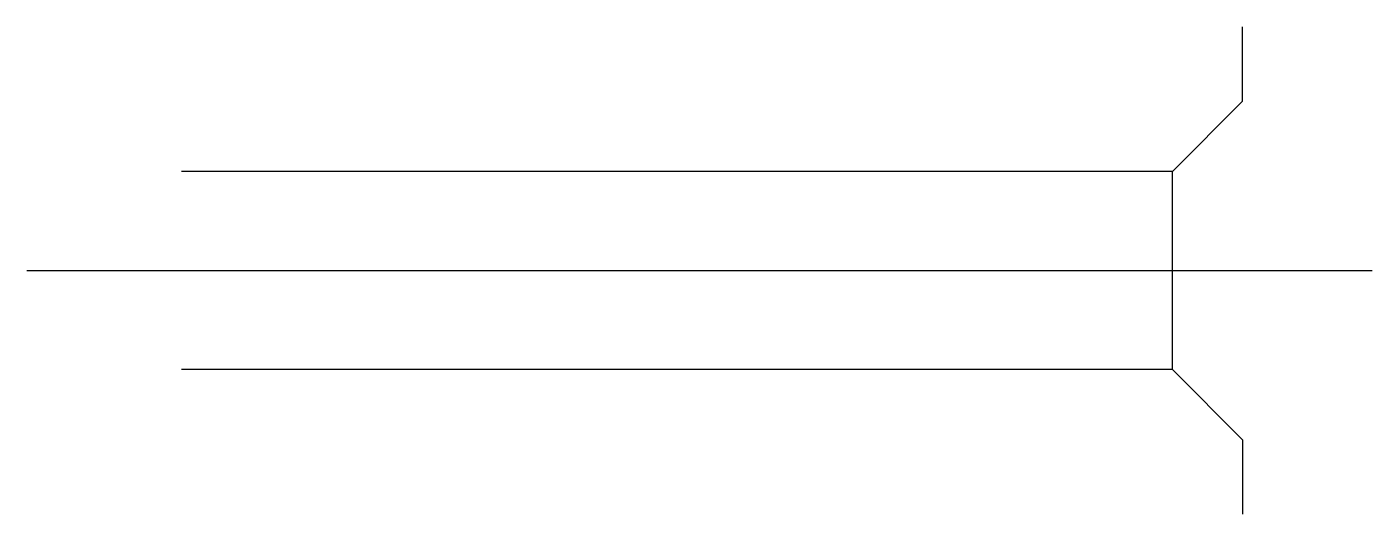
# Model space of a CAD drawing. Header units: metres. Extents: x 51633 to 54348, y 10592 to 11575.
import ezdxf

# ---------------------------------------------------------------- set-up
doc = ezdxf.new("R2010")
doc.units = ezdxf.units.M
doc.layers.add('2', color=7, linetype='Continuous')

msp = doc.modelspace()

# ---------------------------------------------------------------- linework, layer by layer
for p, q in [((54086.68, 11425.29), (54086.68, 11575.29)), ((53945.26, 11283.87), (54086.68, 11425.29)), ((53945.26, 11283.87), (51945.26, 11283.87)), ((53945.26, 10883.87), (53945.26, 11283.87)), ((53945.26, 10883.87), (51945.26, 10883.87)), ((53945.26, 10883.87), (54086.68, 10742.45)), ((54086.68, 10742.45), (54086.68, 10592.45))]:
    msp.add_line(p, q)
at = {"layer": '2'}
msp.add_line((51633.17, 11083.87), (54348.41, 11083.87), dxfattribs=at)

doc.saveas('drawing.dxf')
